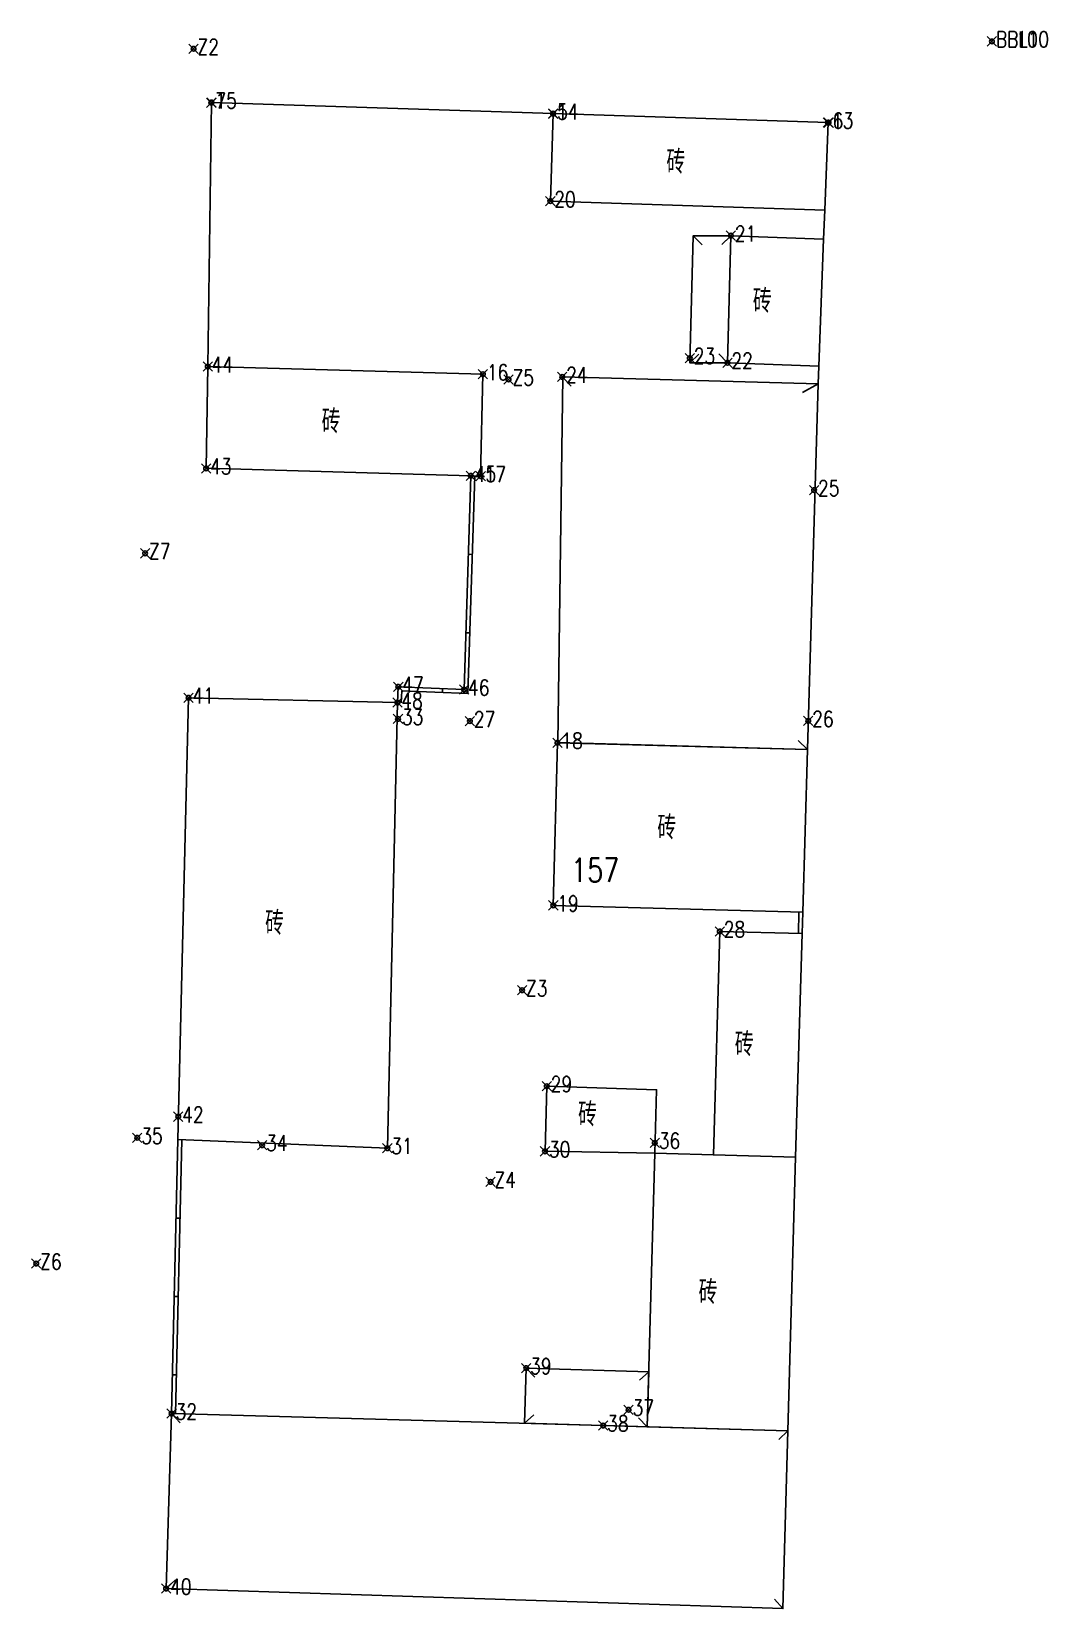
# Model space of a CAD drawing. Extents: x 499223 to 500082, y 4357473 to 4358121.
# Drawn here: x 499348.1 to 499412.8, y 4357472.5 to 4357573 of the extents above; entities that cross this region are included whole.
import ezdxf
from ezdxf.enums import TextEntityAlignment as Align

# ---------------------------------------------------------------- set-up
doc = ezdxf.new("R2010")
doc.units = 0
doc.header["$LTSCALE"] = 0.5
doc.header["$PDMODE"] = 35
doc.header["$PDSIZE"] = 0.3
for name, color, linetype in [('CLD', 1, 'CONTINUOUS'), ('JMD', 6, 'CONTINUOUS'), ('QSJX', 7, 'CONTINUOUS'), ('YBH', 3, 'CONTINUOUS')]:
    doc.layers.add(name, color=color, linetype=linetype)
doc.styles.add('HZ', font='rs.shx', dxfattribs={"width": 0.8, "bigfont": 'hztxt.shx'})

msp = doc.modelspace()

# ---------------------------------------------------------------- linework, layer by layer
at = {"layer": 'CLD', "linetype": 'Continuous'}
for p in [(499409.3, 4357572.38), (499409.3, 4357572.38), (499409.3, 4357572.38), (499409.3, 4357572.38), (499358.41, 4357571.91, -0.43), (499358.41, 4357571.91, -0.43), (499358.41, 4357571.91, -0.43), (499359.54, 4357568.47, 0.24), (499359.55, 4357568.49, -0.08), (499359.55, 4357568.49, -0.08), (499359.55, 4357568.49, -0.08), (499381.33, 4357567.78, 0.46), (499381.33, 4357567.78, 0.46), (499381.33, 4357567.78, 0.46), (499381.33, 4357567.77, 0.56), (499398.85, 4357567.21, 1.17), (499398.85, 4357567.21, 1.17), (499398.85, 4357567.21, 1.17), (499398.89, 4357567.2, 1.04), (499381.15, 4357562.2, -0.47), (499381.15, 4357562.2, -0.47), (499381.15, 4357562.2, -0.47), (499392.66, 4357560, 0.56), (499392.66, 4357560, 0.56), (499392.66, 4357560, 0.56), (499390.04, 4357552.2, 0.68), (499390.04, 4357552.2, 0.68), (499390.04, 4357552.2, 0.68), (499392.44, 4357551.9, 0.99), (499392.44, 4357551.9, 0.99), (499392.44, 4357551.9, 0.99), (499359.31, 4357551.66, -0.35), (499359.31, 4357551.66, -0.35), (499359.31, 4357551.66, -0.35), (499376.85, 4357551.17, 0.68), (499376.85, 4357551.17, 0.68), (499376.85, 4357551.17, 0.68), (499381.91, 4357551, -0.11), (499381.91, 4357551, -0.11), (499381.91, 4357551, -0.11), (499378.49, 4357550.84, -0.26), (499378.49, 4357550.84, -0.26), (499378.49, 4357550.84, -0.26), (499359.21, 4357545.17, -0.52), (499359.21, 4357545.17, -0.52), (499359.21, 4357545.17, -0.52), (499376.08, 4357544.7, 0.1), (499376.08, 4357544.7, 0.1), (499376.08, 4357544.7, 0.1), (499376.71, 4357544.67, 0.3), (499376.71, 4357544.67, 0.3), (499376.71, 4357544.67, 0.3), (499397.96, 4357543.79, 0.01), (499397.96, 4357543.79, 0.01), (499397.96, 4357543.79, 0.01), (499355.32, 4357539.76, -0.75), (499355.32, 4357539.76, -0.75), (499355.32, 4357539.76, -0.75), (499371.46, 4357531.26, -0.69), (499371.46, 4357531.26, -0.69), (499371.46, 4357531.26, -0.69), (499375.65, 4357531.08, -0.53), (499375.65, 4357531.08, -0.53), (499375.65, 4357531.08, -0.53), (499358.09, 4357530.56, 0.6), (499358.09, 4357530.56, 0.6), (499358.09, 4357530.56, 0.6), (499371.4, 4357530.25, -0.62), (499371.4, 4357530.25, -0.62), (499371.4, 4357530.25, -0.62), (499371.44, 4357529.21, -0.26), (499371.44, 4357529.21, -0.26), (499371.44, 4357529.21, -0.26), (499376.02, 4357529.07, -0.14), (499376.02, 4357529.07, -0.14), (499376.02, 4357529.07, -0.14), (499397.59, 4357529.08, 0.68), (499397.59, 4357529.08, 0.68), (499397.59, 4357529.08, 0.68), (499381.6, 4357527.69, 0.31), (499381.6, 4357527.69, 0.31), (499381.6, 4357527.69, 0.31), (499381.34, 4357517.33, 0.68), (499381.34, 4357517.33, 0.68), (499381.34, 4357517.33, 0.68), (499391.95, 4357515.67, 0.93), (499391.95, 4357515.67, 0.93), (499391.95, 4357515.67, 0.93), (499379.35, 4357511.92, -0.27), (499379.35, 4357511.92, -0.27), (499379.35, 4357511.92, -0.27), (499380.92, 4357505.81, -0.34), (499380.92, 4357505.81, -0.34), (499380.92, 4357505.81, -0.34), (499357.43, 4357503.87, -0.34), (499357.43, 4357503.87, -0.34), (499357.43, 4357503.87, -0.34), (499354.82, 4357502.52, -0.57), (499354.82, 4357502.52, -0.57), (499354.82, 4357502.52, -0.57), (499362.78, 4357502.05, -0.52), (499362.78, 4357502.05, -0.52), (499362.78, 4357502.05, -0.52), (499370.76, 4357501.86, -0.28), (499370.76, 4357501.86, -0.28), (499370.76, 4357501.86, -0.28), (499380.81, 4357501.66, 0.35), (499380.81, 4357501.66, 0.35), (499380.81, 4357501.66, 0.35), (499387.81, 4357502.2, -0.46), (499387.81, 4357502.2, -0.46), (499387.81, 4357502.2, -0.46), (499377.34, 4357499.71, -0.28), (499377.34, 4357499.71, -0.28), (499377.34, 4357499.71, -0.28), (499348.38, 4357494.51, -0.86), (499348.38, 4357494.51, -0.86), (499348.38, 4357494.51, -0.86), (499379.61, 4357487.85, 0.64), (499379.61, 4357487.85, 0.64), (499379.61, 4357487.85, 0.64), (499357.01, 4357484.95, 1.91), (499357.01, 4357484.95, 1.91), (499357.01, 4357484.95, 1.91), (499386.14, 4357485.19, -0.45), (499386.14, 4357485.19, -0.45), (499386.14, 4357485.19, -0.45), (499384.52, 4357484.19, 1.4), (499384.52, 4357484.19, 1.4), (499384.52, 4357484.19, 1.4), (499356.66, 4357473.8, 0.06), (499356.66, 4357473.8, 0.06), (499356.66, 4357473.8, 0.06)]:
    msp.add_point(p, dxfattribs=at)
at = {"layer": 'JMD', "linetype": 'Continuous'}
for p, q in [((499390.26, 4357560), (499390.82, 4357559.42)), ((499392.66, 4357560), (499392.09, 4357559.44)), ((499390.04, 4357551.9), (499390.62, 4357552.46)), ((499392.44, 4357551.9), (499391.88, 4357552.48)), ((499381.91, 4357551), (499382.47, 4357550.42)), ((499398.22, 4357550.57), (499397.23, 4357550)), ((499375.92, 4357539.7), (499376.17, 4357539.69)), ((499375.77, 4357534.7), (499376.02, 4357534.7)), ((499374.28, 4357531.14), (499374.27, 4357530.89)), ((499381.6, 4357527.69), (499382.18, 4357528.25)), ((499397.54, 4357527.26), (499396.94, 4357527.83)), ((499357.29, 4357497.41), (499357.54, 4357497.41)), ((499357.18, 4357492.41), (499357.43, 4357492.41)), ((499357.06, 4357487.41), (499357.31, 4357487.41)), ((499379.61, 4357487.85), (499380.16, 4357487.27)), ((499387.42, 4357487.62), (499386.84, 4357487.07)), ((499357.01, 4357484.95), (499357.56, 4357484.36)), ((499379.51, 4357484.33), (499380.09, 4357484.88)), ((499387.32, 4357484.1), (499386.77, 4357484.68)), ((499396.29, 4357483.85), (499395.71, 4357483.3)), ((499356.66, 4357473.8), (499357.25, 4357474.35)), ((499395.98, 4357472.53, 0.06), (499395.43, 4357473.12, 0.06))]:
    msp.add_line(p, q, dxfattribs=at)
at = {"layer": 'JMD', "linetype": 'Continuous', "flags": 128}
for points in [[(499398.85, 4357567.21), (499381.33, 4357567.78), (499381.15, 4357562.2), (499398.64, 4357561.63)], [(499392.66, 4357560), (499392.44, 4357551.9), (499390.04, 4357551.9), (499390.26, 4357560)], [(499398.57, 4357559.77), (499392.66, 4357560), (499392.44, 4357551.9), (499398.26, 4357551.68)], [(499359.31, 4357551.66), (499359.21, 4357545.18), (499376.08, 4357544.7), (499376.7, 4357544.68), (499376.7, 4357544.68), (499376.85, 4357551.17)], [(499381.94, 4357551.01), (499381.62, 4357527.71), (499397.54, 4357527.26), (499398.22, 4357550.57)], [(499370.76, 4357501.86), (499357.4, 4357502.41), (499358.09, 4357530.56), (499371.4, 4357530.25)], [(499397.54, 4357527.26), (499381.6, 4357527.69), (499381.34, 4357517.33), (499397.25, 4357516.89)], [(499391.95, 4357515.67), (499391.55, 4357501.43), (499396.78, 4357501.29), (499397.21, 4357515.53)], [(499380.92, 4357505.81), (499380.81, 4357501.66), (499387.81, 4357501.54), (499387.92, 4357505.58)], [(499396.29, 4357483.85), (499396.78, 4357501.29), (499387.81, 4357501.54), (499387.32, 4357484.1)], [(499379.61, 4357487.85), (499379.51, 4357484.33), (499387.32, 4357484.1), (499387.42, 4357487.62)], [(499356.66, 4357473.8), (499357.01, 4357484.95), (499384.52, 4357484.19), (499396.29, 4357483.85), (499395.98, 4357472.53)]]:
    msp.add_lwpolyline(points, close=True, dxfattribs=at)
at = {"layer": 'JMD', "color": 7, "linetype": 'Continuous', "flags": 128}
for points in [[(499376.08, 4357544.7), (499375.65, 4357531.08), (499371.46, 4357531.26), (499371.4, 4357530.25)], [(499397.21, 4357515.53), (499397.24, 4357516.89)], [(499357.4, 4357502.41), (499357.01, 4357484.95)]]:
    msp.add_lwpolyline(points, dxfattribs=at)
at = {"layer": 'JMD', "linetype": 'Continuous', "flags": 128}
for points in [[(499376.33, 4357544.69), (499375.89, 4357530.82), (499371.69, 4357531), (499371.65, 4357530.23)], [(499396.96, 4357515.54), (499396.99, 4357516.89)], [(499357.65, 4357502.4), (499357.26, 4357484.94)]]:
    msp.add_lwpolyline(points, dxfattribs=at)
at = {"layer": 'QSJX', "linetype": 'Continuous', "elevation": 0.06, "flags": 128}
msp.add_lwpolyline([(499398.85, 4357567.21), (499381.33, 4357567.78), (499359.55, 4357568.49), (499359.31, 4357551.66), (499359.21, 4357545.18), (499376.08, 4357544.7), (499375.65, 4357531.08), (499371.46, 4357531.26), (499371.4, 4357530.25), (499358.09, 4357530.56), (499357.4, 4357502.41), (499357.01, 4357484.95), (499356.66, 4357473.8), (499395.98, 4357472.53), (499396.29, 4357483.85), (499396.78, 4357501.29), (499397.21, 4357515.53), (499397.25, 4357516.89), (499397.54, 4357527.26), (499398.22, 4357550.57), (499398.26, 4357551.68), (499398.57, 4357559.77), (499398.64, 4357561.63), (499398.85, 4357567.21)], close=True, dxfattribs=at)

# ---------------------------------------------------------------- texts
at = {"layer": 'CLD', "linetype": 'Continuous', "style": 'HZ', "width": 0.8}
for s, p in [('Z2', (499358.66, 4357571.53, -0.43)), ('Z2', (499358.66, 4357571.53, -0.43)), ('Z2', (499358.66, 4357571.53, -0.43)), ('BBL10', (499409.55, 4357572.01)), ('BL10', (499409.55, 4357572.01)), ('BL10', (499409.55, 4357572.01)), ('BL10', (499409.55, 4357572.01)), ('7', (499359.79, 4357568.1, 0.24)), ('15', (499359.8, 4357568.11, -0.08)), ('15', (499359.8, 4357568.11, -0.08)), ('15', (499359.8, 4357568.11, -0.08)), ('5', (499381.58, 4357567.4, 0.56)), ('14', (499381.58, 4357567.41, 0.46)), ('14', (499381.58, 4357567.41, 0.46)), ('14', (499381.58, 4357567.41, 0.46)), ('6', (499399.14, 4357566.82, 1.04)), ('13', (499399.1, 4357566.83, 1.17)), ('13', (499399.1, 4357566.83, 1.17)), ('13', (499399.1, 4357566.83, 1.17)), ('20', (499381.4, 4357561.82, -0.47)), ('20', (499381.4, 4357561.82, -0.47)), ('20', (499381.4, 4357561.82, -0.47)), ('21', (499392.91, 4357559.62, 0.56)), ('21', (499392.91, 4357559.62, 0.56)), ('21', (499392.91, 4357559.62, 0.56)), ('44', (499359.56, 4357551.28, -0.35)), ('44', (499359.56, 4357551.28, -0.35)), ('44', (499359.56, 4357551.28, -0.35)), ('23', (499390.29, 4357551.83, 0.68)), ('23', (499390.29, 4357551.83, 0.68)), ('23', (499390.29, 4357551.83, 0.68)), ('22', (499392.69, 4357551.53, 0.99)), ('22', (499392.69, 4357551.53, 0.99)), ('22', (499392.69, 4357551.53, 0.99)), ('16', (499377.1, 4357550.79, 0.68)), ('16', (499377.1, 4357550.79, 0.68)), ('16', (499377.1, 4357550.79, 0.68)), ('Z5', (499378.74, 4357550.46, -0.26)), ('Z5', (499378.74, 4357550.46, -0.26)), ('Z5', (499378.74, 4357550.46, -0.26)), ('24', (499382.16, 4357550.62, -0.11)), ('24', (499382.16, 4357550.62, -0.11)), ('24', (499382.16, 4357550.62, -0.11)), ('43', (499359.46, 4357544.8, -0.52)), ('43', (499359.46, 4357544.8, -0.52)), ('43', (499359.46, 4357544.8, -0.52)), ('45', (499376.33, 4357544.32, 0.1)), ('45', (499376.33, 4357544.32, 0.1)), ('45', (499376.33, 4357544.32, 0.1)), ('17', (499376.96, 4357544.3, 0.3)), ('17', (499376.96, 4357544.3, 0.3)), ('17', (499376.96, 4357544.3, 0.3)), ('25', (499398.21, 4357543.41, 0.01)), ('25', (499398.21, 4357543.41, 0.01)), ('25', (499398.21, 4357543.41, 0.01)), ('Z7', (499355.57, 4357539.38, -0.75)), ('Z7', (499355.57, 4357539.38, -0.75)), ('Z7', (499355.57, 4357539.38, -0.75)), ('41', (499358.34, 4357530.19, 0.6)), ('41', (499358.34, 4357530.19, 0.6)), ('41', (499358.34, 4357530.19, 0.6)), ('47', (499371.71, 4357530.89, -0.69)), ('47', (499371.71, 4357530.89, -0.69)), ('47', (499371.71, 4357530.89, -0.69)), ('46', (499375.9, 4357530.7, -0.53)), ('46', (499375.9, 4357530.7, -0.53)), ('46', (499375.9, 4357530.7, -0.53)), ('48', (499371.65, 4357529.87, -0.62)), ('48', (499371.65, 4357529.87, -0.62)), ('48', (499371.65, 4357529.87, -0.62)), ('33', (499371.69, 4357528.83, -0.26)), ('33', (499371.69, 4357528.83, -0.26)), ('33', (499371.69, 4357528.83, -0.26)), ('27', (499376.27, 4357528.69, -0.14)), ('27', (499376.27, 4357528.69, -0.14)), ('27', (499376.27, 4357528.69, -0.14)), ('26', (499397.84, 4357528.71, 0.68)), ('26', (499397.84, 4357528.71, 0.68)), ('26', (499397.84, 4357528.71, 0.68)), ('18', (499381.85, 4357527.32, 0.31)), ('18', (499381.85, 4357527.32, 0.31)), ('18', (499381.85, 4357527.32, 0.31)), ('19', (499381.59, 4357516.95, 0.68)), ('19', (499381.59, 4357516.95, 0.68)), ('19', (499381.59, 4357516.95, 0.68)), ('28', (499392.2, 4357515.3, 0.93)), ('28', (499392.2, 4357515.3, 0.93)), ('28', (499392.2, 4357515.3, 0.93)), ('Z3', (499379.6, 4357511.54, -0.27)), ('Z3', (499379.6, 4357511.54, -0.27)), ('Z3', (499379.6, 4357511.54, -0.27)), ('29', (499381.17, 4357505.44, -0.34)), ('29', (499381.17, 4357505.44, -0.34)), ('29', (499381.17, 4357505.44, -0.34)), ('42', (499357.68, 4357503.49, -0.34)), ('42', (499357.68, 4357503.49, -0.34)), ('42', (499357.68, 4357503.49, -0.34)), ('35', (499355.07, 4357502.14, -0.57)), ('35', (499355.07, 4357502.14, -0.57)), ('35', (499355.07, 4357502.14, -0.57)), ('34', (499363.03, 4357501.68, -0.52)), ('34', (499363.03, 4357501.68, -0.52)), ('34', (499363.03, 4357501.68, -0.52)), ('31', (499371.01, 4357501.49, -0.28)), ('31', (499371.01, 4357501.49, -0.28)), ('31', (499371.01, 4357501.49, -0.28)), ('30', (499381.06, 4357501.29, 0.35)), ('30', (499381.06, 4357501.29, 0.35)), ('30', (499381.06, 4357501.29, 0.35)), ('36', (499388.06, 4357501.83, -0.46)), ('36', (499388.06, 4357501.83, -0.46)), ('36', (499388.06, 4357501.83, -0.46)), ('Z4', (499377.59, 4357499.33, -0.28)), ('Z4', (499377.59, 4357499.33, -0.28)), ('Z4', (499377.59, 4357499.33, -0.28)), ('Z6', (499348.63, 4357494.13, -0.86)), ('Z6', (499348.63, 4357494.13, -0.86)), ('Z6', (499348.63, 4357494.13, -0.86)), ('39', (499379.86, 4357487.47, 0.64)), ('39', (499379.86, 4357487.47, 0.64)), ('39', (499379.86, 4357487.47, 0.64)), ('32', (499357.26, 4357484.57, 1.91)), ('32', (499357.26, 4357484.57, 1.91)), ('32', (499357.26, 4357484.57, 1.91)), ('37', (499386.39, 4357484.82, -0.45)), ('37', (499386.39, 4357484.82, -0.45)), ('37', (499386.39, 4357484.82, -0.45)), ('38', (499384.77, 4357483.82, 1.4)), ('38', (499384.77, 4357483.82, 1.4)), ('38', (499384.77, 4357483.82, 1.4)), ('40', (499356.91, 4357473.42, 0.06)), ('40', (499356.91, 4357473.42, 0.06)), ('40', (499356.91, 4357473.42, 0.06))]:
    msp.add_text(s, height=1, dxfattribs=at).set_placement(p)
at = {"layer": 'JMD', "linetype": 'Continuous', "style": 'HZ', "width": 0.8}
for p in [(499389.75, 4357564.7), (499395.26, 4357555.84), (499367.77, 4357548.17), (499389.17, 4357522.29), (499364.17, 4357516.21), (499394.11, 4357508.48), (499384.12, 4357504.01), (499391.8, 4357492.69)]:
    msp.add_text('砖', height=1.5, dxfattribs=at).set_placement(p, align=Align.MIDDLE_RIGHT)
at = {"layer": 'YBH', "linetype": 'Continuous', "style": 'HZ', "width": 0.8}
msp.add_text('157', height=1.5, dxfattribs=at).set_placement((499384.01, 4357519.58), align=Align.MIDDLE)

doc.saveas('drawing.dxf')
